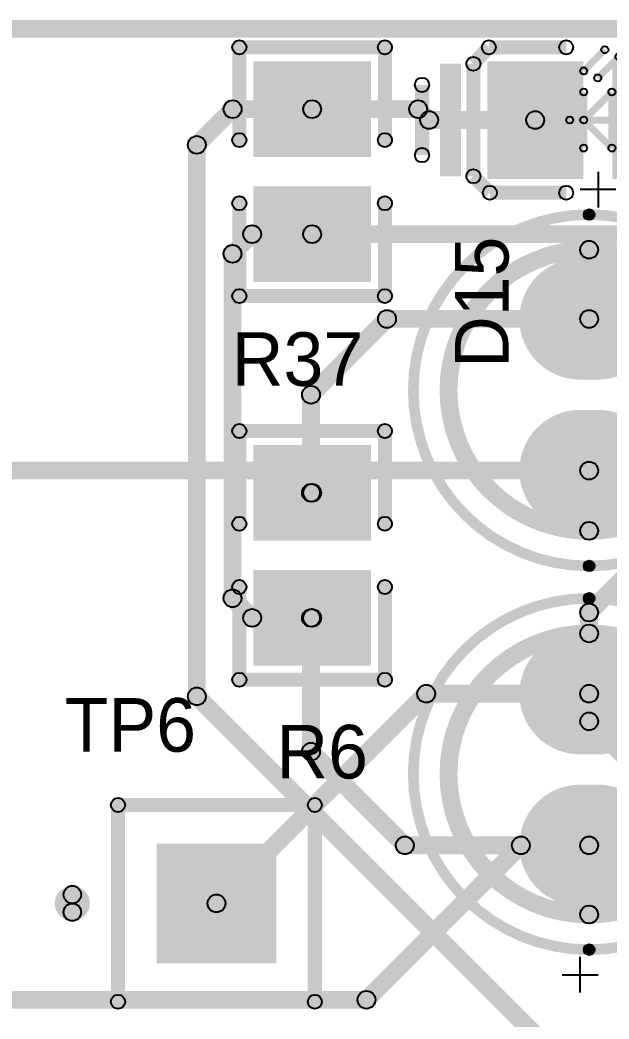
# Model space of a CAD drawing. Header units: millimetres. Extents: x 0 to 137, y 0 to 37.
# Drawn here: x 82.68 to 91.06, y 22.99 to 37.21 of the extents above; entities that cross this region are included whole.
import ezdxf

# ---------------------------------------------------------------- set-up
doc = ezdxf.new("R2010")
doc.units = ezdxf.units.MM
for name, color, linetype in [('BottomLayer', 5, 'Continuous'), ('BottomOverlay', 54, 'Continuous'), ('BottomSolder', 6, 'Continuous'), ('KeepOutLayer', 6, 'Continuous'), ('Mechanical13', 56, 'Continuous'), ('Mechanical15', 56, 'Continuous'), ('MultiLayer', 9, 'Continuous'), ('PadHoleLayer', 156, 'Continuous'), ('TopLayer', 1, 'Continuous'), ('TopOverlay', 2, 'Continuous'), ('TopPaste', 8, 'Continuous'), ('TopSolder', 216, 'Continuous')]:
    doc.layers.add(name, color=color, linetype=linetype)

# ---------------------------------------------------------------- blocks, each defined once
blk = doc.blocks.new('PIN1_5')
at = {"layer": 'BottomLayer'}
blk.add_hatch(color=5, dxfattribs=at).paths.add_polyline_path([(-0.75, 0.75), (0.75, 0.75), (0.75, -0.75), (-0.75, -0.75)])
at = {"layer": 'BottomSolder'}
blk.add_hatch(color=6, dxfattribs=at).paths.add_polyline_path([(-0.852, 0.852), (0.852, 0.852), (0.852, -0.852), (-0.852, -0.852)])
at = {"layer": 'MultiLayer'}
blk.add_hatch(color=9, dxfattribs=at).paths.add_polyline_path([(-0.75, 0.75), (0.75, 0.75), (0.75, -0.75), (-0.75, -0.75)])
at = {"layer": 'PadHoleLayer'}
h = blk.add_hatch(color=156, dxfattribs=at)
edge = h.paths.add_edge_path()
edge.add_arc((0, 0), 0.45, 0, 360)
at = {"layer": 'TopLayer'}
blk.add_hatch(color=1, dxfattribs=at).paths.add_polyline_path([(-0.75, 0.75), (0.75, 0.75), (0.75, -0.75), (-0.75, -0.75)])
at = {"layer": 'TopOverlay'}
h = blk.add_hatch(color=2, dxfattribs=at)
edge = h.paths.add_edge_path()
edge.add_arc((-0.125, 2.05), 0.125, 0, 360)
h = blk.add_hatch(color=2, dxfattribs=at)
edge = h.paths.add_edge_path()
edge.add_arc((0.125, 2.05), 0.125, 0, 360)
h = blk.add_hatch(color=2, dxfattribs=at)
edge = h.paths.add_edge_path()
edge.add_arc((-1.4, 1.4), 0.1, 0, 360)
h = blk.add_hatch(color=2, dxfattribs=at)
edge = h.paths.add_edge_path()
edge.add_arc((-1.4, 1.4), 0.1, 0, 360)
for points in [[(-1.4, 1.3), (-1.4, 1.5), (1.4, 1.5), (1.4, 1.3)], [(-1.5, 1.4), (-1.3, 1.4), (-1.3, -1.4), (-1.5, -1.4)], [(1.3, 1.4), (1.5, 1.4), (1.5, -1.4), (1.3, -1.4)], [(-1.4, -1.5), (-1.4, -1.3), (1.4, -1.3), (1.4, -1.5)]]:
    blk.add_hatch(color=2, dxfattribs=at).paths.add_polyline_path(points)
h = blk.add_hatch(color=2, dxfattribs=at)
edge = h.paths.add_edge_path()
edge.add_arc((1.4, 1.4), 0.1, 0, 360)
h = blk.add_hatch(color=2, dxfattribs=at)
edge = h.paths.add_edge_path()
edge.add_arc((1.4, 1.4), 0.1, 0, 360)
h = blk.add_hatch(color=2, dxfattribs=at)
edge = h.paths.add_edge_path()
edge.add_arc((-1.4, -1.4), 0.1, 0, 360)
h = blk.add_hatch(color=2, dxfattribs=at)
edge = h.paths.add_edge_path()
edge.add_arc((-1.4, -1.4), 0.1, 0, 360)
h = blk.add_hatch(color=2, dxfattribs=at)
edge = h.paths.add_edge_path()
edge.add_arc((1.4, -1.4), 0.1, 0, 360)
h = blk.add_hatch(color=2, dxfattribs=at)
edge = h.paths.add_edge_path()
edge.add_arc((1.4, -1.4), 0.1, 0, 360)
at = {"layer": 'TopSolder'}
blk.add_hatch(color=216, dxfattribs=at).paths.add_polyline_path([(-0.852, 0.852), (0.852, 0.852), (0.852, -0.852), (-0.852, -0.852)])
at = {"layer": 'TopOverlay', "const_width": 0.25}
blk.add_lwpolyline([(0.125, 2.05, 1), (-0.125, 2.05, 1)], format="xyb", close=True, dxfattribs=at)
at = {"layer": 'TopOverlay'}
for centre, radius in [((-0.125, 2.05), 0.125), ((0.125, 2.05), 0.125), ((-1.4, 1.4), 0.1), ((-1.4, 1.4), 0.1), ((1.4, 1.4), 0.1), ((1.4, 1.4), 0.1), ((-1.4, -1.4), 0.1), ((-1.4, -1.4), 0.1), ((1.4, -1.4), 0.1), ((1.4, -1.4), 0.1)]:
    blk.add_circle(centre, radius, dxfattribs=at)
blk = doc.blocks.new('0805_R_16')
at = {"layer": 'TopLayer'}
for points in [[(-1.47, 0.735), (-0.31, 0.735), (-0.31, -0.735), (-1.47, -0.735)], [(0.31, 0.735), (1.47, 0.735), (1.47, -0.735), (0.31, -0.735)]]:
    blk.add_hatch(color=1, dxfattribs=at).paths.add_polyline_path(points)
at = {"layer": 'TopOverlay'}
h = blk.add_hatch(color=2, dxfattribs=at)
edge = h.paths.add_edge_path()
edge.add_arc((-1.77, 1.035), 0.1, 0, 360)
h = blk.add_hatch(color=2, dxfattribs=at)
edge = h.paths.add_edge_path()
edge.add_arc((-1.77, 1.035), 0.1, 0, 360)
for points in [[(-1.67, -1.035), (-1.87, -1.035), (-1.87, 1.035), (-1.67, 1.035)], [(-0.45, 1.135), (-0.45, 0.935), (-1.77, 0.935), (-1.77, 1.135)], [(1.77, 1.135), (1.77, 0.935), (0.45, 0.935), (0.45, 1.135)], [(1.87, -1.035), (1.67, -1.035), (1.67, 1.035), (1.87, 1.035)], [(-0.45, -0.935), (-0.45, -1.135), (-1.77, -1.135), (-1.77, -0.935)], [(1.77, -0.935), (1.77, -1.135), (0.45, -1.135), (0.45, -0.935)]]:
    blk.add_hatch(color=2, dxfattribs=at).paths.add_polyline_path(points)
h = blk.add_hatch(color=2, dxfattribs=at)
edge = h.paths.add_edge_path()
edge.add_arc((-0.45, 1.035), 0.1, 0, 360)
h = blk.add_hatch(color=2, dxfattribs=at)
edge = h.paths.add_edge_path()
edge.add_arc((0.45, 1.035), 0.1, 0, 360)
h = blk.add_hatch(color=2, dxfattribs=at)
edge = h.paths.add_edge_path()
edge.add_arc((1.77, 1.035), 0.1, 0, 360)
h = blk.add_hatch(color=2, dxfattribs=at)
edge = h.paths.add_edge_path()
edge.add_arc((1.77, 1.035), 0.1, 0, 360)
h = blk.add_hatch(color=2, dxfattribs=at)
edge = h.paths.add_edge_path()
edge.add_arc((-1.77, -1.035), 0.1, 0, 360)
h = blk.add_hatch(color=2, dxfattribs=at)
edge = h.paths.add_edge_path()
edge.add_arc((-1.77, -1.035), 0.1, 0, 360)
h = blk.add_hatch(color=2, dxfattribs=at)
edge = h.paths.add_edge_path()
edge.add_arc((-0.45, -1.035), 0.1, 0, 360)
h = blk.add_hatch(color=2, dxfattribs=at)
edge = h.paths.add_edge_path()
edge.add_arc((0.45, -1.035), 0.1, 0, 360)
h = blk.add_hatch(color=2, dxfattribs=at)
edge = h.paths.add_edge_path()
edge.add_arc((1.77, -1.035), 0.1, 0, 360)
h = blk.add_hatch(color=2, dxfattribs=at)
edge = h.paths.add_edge_path()
edge.add_arc((1.77, -1.035), 0.1, 0, 360)
at = {"layer": 'TopPaste'}
for points in [[(-1.47, 0.735), (-0.31, 0.735), (-0.31, -0.735), (-1.47, -0.735)], [(0.31, 0.735), (1.47, 0.735), (1.47, -0.735), (0.31, -0.735)]]:
    blk.add_hatch(color=8, dxfattribs=at).paths.add_polyline_path(points)
at = {"layer": 'TopSolder'}
for points in [[(-1.572, 0.837), (-0.208, 0.837), (-0.208, -0.837), (-1.572, -0.837)], [(0.208, 0.837), (1.572, 0.837), (1.572, -0.837), (0.208, -0.837)]]:
    blk.add_hatch(color=216, dxfattribs=at).paths.add_polyline_path(points)
at = {"layer": 'TopOverlay'}
for centre in [(-1.77, 1.035), (-1.77, 1.035), (-0.45, 1.035), (0.45, 1.035), (1.77, 1.035), (1.77, 1.035), (-1.77, -1.035), (-1.77, -1.035), (-0.45, -1.035), (0.45, -1.035), (1.77, -1.035), (1.77, -1.035)]:
    blk.add_circle(centre, 0.1, dxfattribs=at)
blk = doc.blocks.new('0805_R_47')
at = {"layer": 'TopLayer'}
for points in [[(-1.47, 0.735), (-0.31, 0.735), (-0.31, -0.735), (-1.47, -0.735)], [(0.31, 0.735), (1.47, 0.735), (1.47, -0.735), (0.31, -0.735)]]:
    blk.add_hatch(color=1, dxfattribs=at).paths.add_polyline_path(points)
at = {"layer": 'TopOverlay'}
h = blk.add_hatch(color=2, dxfattribs=at)
edge = h.paths.add_edge_path()
edge.add_arc((-1.77, 1.035), 0.1, 0, 360)
h = blk.add_hatch(color=2, dxfattribs=at)
edge = h.paths.add_edge_path()
edge.add_arc((-1.77, 1.035), 0.1, 0, 360)
for points in [[(-1.67, -1.035), (-1.87, -1.035), (-1.87, 1.035), (-1.67, 1.035)], [(-0.45, 1.135), (-0.45, 0.935), (-1.77, 0.935), (-1.77, 1.135)], [(1.77, 1.135), (1.77, 0.935), (0.45, 0.935), (0.45, 1.135)], [(1.87, -1.035), (1.67, -1.035), (1.67, 1.035), (1.87, 1.035)], [(-0.45, -0.935), (-0.45, -1.135), (-1.77, -1.135), (-1.77, -0.935)], [(1.77, -0.935), (1.77, -1.135), (0.45, -1.135), (0.45, -0.935)]]:
    blk.add_hatch(color=2, dxfattribs=at).paths.add_polyline_path(points)
h = blk.add_hatch(color=2, dxfattribs=at)
edge = h.paths.add_edge_path()
edge.add_arc((-0.45, 1.035), 0.1, 0, 360)
h = blk.add_hatch(color=2, dxfattribs=at)
edge = h.paths.add_edge_path()
edge.add_arc((0.45, 1.035), 0.1, 0, 360)
h = blk.add_hatch(color=2, dxfattribs=at)
edge = h.paths.add_edge_path()
edge.add_arc((1.77, 1.035), 0.1, 0, 360)
h = blk.add_hatch(color=2, dxfattribs=at)
edge = h.paths.add_edge_path()
edge.add_arc((1.77, 1.035), 0.1, 0, 360)
h = blk.add_hatch(color=2, dxfattribs=at)
edge = h.paths.add_edge_path()
edge.add_arc((-1.77, -1.035), 0.1, 0, 360)
h = blk.add_hatch(color=2, dxfattribs=at)
edge = h.paths.add_edge_path()
edge.add_arc((-1.77, -1.035), 0.1, 0, 360)
h = blk.add_hatch(color=2, dxfattribs=at)
edge = h.paths.add_edge_path()
edge.add_arc((-0.45, -1.035), 0.1, 0, 360)
h = blk.add_hatch(color=2, dxfattribs=at)
edge = h.paths.add_edge_path()
edge.add_arc((0.45, -1.035), 0.1, 0, 360)
h = blk.add_hatch(color=2, dxfattribs=at)
edge = h.paths.add_edge_path()
edge.add_arc((1.77, -1.035), 0.1, 0, 360)
h = blk.add_hatch(color=2, dxfattribs=at)
edge = h.paths.add_edge_path()
edge.add_arc((1.77, -1.035), 0.1, 0, 360)
at = {"layer": 'TopPaste'}
for points in [[(-1.47, 0.735), (-0.31, 0.735), (-0.31, -0.735), (-1.47, -0.735)], [(0.31, 0.735), (1.47, 0.735), (1.47, -0.735), (0.31, -0.735)]]:
    blk.add_hatch(color=8, dxfattribs=at).paths.add_polyline_path(points)
at = {"layer": 'TopSolder'}
for points in [[(-1.572, 0.837), (-0.208, 0.837), (-0.208, -0.837), (-1.572, -0.837)], [(0.208, 0.837), (1.572, 0.837), (1.572, -0.837), (0.208, -0.837)]]:
    blk.add_hatch(color=216, dxfattribs=at).paths.add_polyline_path(points)
at = {"layer": 'TopOverlay'}
for centre in [(-1.77, 1.035), (-1.77, 1.035), (-0.45, 1.035), (0.45, 1.035), (1.77, 1.035), (1.77, 1.035), (-1.77, -1.035), (-1.77, -1.035), (-0.45, -1.035), (0.45, -1.035), (1.77, -1.035), (1.77, -1.035)]:
    blk.add_circle(centre, 0.1, dxfattribs=at)
blk = doc.blocks.new('3___LED___B_57')
at = {"layer": 'BottomLayer'}
h = blk.add_hatch(color=5, dxfattribs=at)
edge = h.paths.add_edge_path()
edge.add_arc((-1.079, -0.127), 0.762, 180, 360)
edge.add_line((-0.318, -0.127), (-0.318, 0.127))
edge.add_arc((-1.079, 0.127), 0.762, 0, 180)
edge.add_line((-1.841, 0.127), (-1.841, -0.127))
h = blk.add_hatch(color=5, dxfattribs=at)
edge = h.paths.add_edge_path()
edge.add_arc((1.079, -0.127), 0.762, 180, 360)
edge.add_line((1.841, -0.127), (1.841, 0.127))
edge.add_arc((1.079, 0.127), 0.762, 0, 180)
edge.add_line((0.318, 0.127), (0.318, -0.127))
at = {"layer": 'BottomOverlay'}
h = blk.add_hatch(color=54, dxfattribs=at)
edge = h.paths.add_edge_path()
edge.add_arc((-2.564, 0), 0.0762, 0, 360)
h = blk.add_hatch(color=54, dxfattribs=at)
edge = h.paths.add_edge_path()
edge.add_arc((-2.064, 0), 0.127, 0, 360)
h = blk.add_hatch(color=54, dxfattribs=at)
edge = h.paths.add_edge_path()
edge.add_arc((1.937, 0), 0.127, 0, 360)
h = blk.add_hatch(color=54, dxfattribs=at)
edge = h.paths.add_edge_path()
edge.add_arc((2.437, 0), 0.0762, 0, 360)
at = {"layer": 'BottomSolder'}
h = blk.add_hatch(color=6, dxfattribs=at)
edge = h.paths.add_edge_path()
edge.add_arc((-1.079, -0.127), 0.864, 180, 360)
edge.add_line((-0.216, -0.127), (-0.216, 0.127))
edge.add_arc((-1.079, 0.127), 0.864, 0, 180)
edge.add_line((-1.943, 0.127), (-1.943, -0.127))
h = blk.add_hatch(color=6, dxfattribs=at)
edge = h.paths.add_edge_path()
edge.add_arc((1.079, -0.127), 0.864, 180, 360)
edge.add_line((1.943, -0.127), (1.943, 0.127))
edge.add_arc((1.079, 0.127), 0.864, 0, 180)
edge.add_line((0.216, 0.127), (0.216, -0.127))
at = {"layer": 'MultiLayer'}
h = blk.add_hatch(color=9, dxfattribs=at)
edge = h.paths.add_edge_path()
edge.add_arc((-1.079, -0.127), 0.762, 180, 360)
edge.add_line((-0.318, -0.127), (-0.318, 0.127))
edge.add_arc((-1.079, 0.127), 0.762, 0, 180)
edge.add_line((-1.841, 0.127), (-1.841, -0.127))
h = blk.add_hatch(color=9, dxfattribs=at)
edge = h.paths.add_edge_path()
edge.add_arc((1.079, -0.127), 0.762, 180, 360)
edge.add_line((1.841, -0.127), (1.841, 0.127))
edge.add_arc((1.079, 0.127), 0.762, 0, 180)
edge.add_line((0.318, 0.127), (0.318, -0.127))
at = {"layer": 'PadHoleLayer'}
h = blk.add_hatch(color=156, dxfattribs=at)
edge = h.paths.add_edge_path()
edge.add_arc((-1.079, 0), 0.35, 0, 360)
h = blk.add_hatch(color=156, dxfattribs=at)
edge = h.paths.add_edge_path()
edge.add_arc((1.079, 0), 0.35, 0, 360)
at = {"layer": 'TopLayer'}
h = blk.add_hatch(color=1, dxfattribs=at)
edge = h.paths.add_edge_path()
edge.add_arc((-1.079, -0.127), 0.762, 180, 360)
edge.add_line((-0.318, -0.127), (-0.318, 0.127))
edge.add_arc((-1.079, 0.127), 0.762, 0, 180)
edge.add_line((-1.841, 0.127), (-1.841, -0.127))
h = blk.add_hatch(color=1, dxfattribs=at)
edge = h.paths.add_edge_path()
edge.add_arc((1.079, -0.127), 0.762, 180, 360)
edge.add_line((1.841, -0.127), (1.841, 0.127))
edge.add_arc((1.079, 0.127), 0.762, 0, 180)
edge.add_line((0.318, 0.127), (0.318, -0.127))
at = {"layer": 'TopSolder'}
h = blk.add_hatch(color=216, dxfattribs=at)
edge = h.paths.add_edge_path()
edge.add_arc((-1.079, -0.127), 0.864, 180, 360)
edge.add_line((-0.216, -0.127), (-0.216, 0.127))
edge.add_arc((-1.079, 0.127), 0.864, 0, 180)
edge.add_line((-1.943, 0.127), (-1.943, -0.127))
h = blk.add_hatch(color=216, dxfattribs=at)
edge = h.paths.add_edge_path()
edge.add_arc((1.079, -0.127), 0.864, 180, 360)
edge.add_line((1.943, -0.127), (1.943, 0.127))
edge.add_arc((1.079, 0.127), 0.864, 0, 180)
edge.add_line((0.216, 0.127), (0.216, -0.127))
at = {"layer": 'BottomOverlay'}
for p, q in [((-2.921, 0.381), (-2.921, -0.127)), ((-3.175, 0.127), (-2.667, 0.127))]:
    blk.add_line(p, q, dxfattribs=at)
for points, const_width in [([(2.437, 0, 1), (-2.564, 0, 1)], 0.152), ([(1.937, 0, 1), (-2.064, 0, 1)], 0.254)]:
    blk.add_lwpolyline(points, format="xyb", close=True, dxfattribs=dict(at, const_width=const_width))
for centre, radius in [((-2.564, 0), 0.0762), ((-2.064, 0), 0.127), ((1.937, 0), 0.127), ((2.437, 0), 0.0762)]:
    blk.add_circle(centre, radius, dxfattribs=at)
blk = doc.blocks.new('0805_LED_S1_63')
at = {"layer": 'Mechanical13'}
for points in [[(-0.165, 0.665), (-0.235, 0.735), (0.065, 1.035), (0.135, 0.965)], [(0.035, 0.565), (-0.035, 0.635), (0.265, 0.935), (0.335, 0.865)], [(-0.165, -0.035), (-0.235, 0.035), (0.165, 0.435), (0.235, 0.365)], [(-0.15, -0.4), (-0.25, -0.4), (-0.25, 0.4), (-0.15, 0.4)], [(0.25, -0.4), (0.15, -0.4), (0.15, 0.4), (0.25, 0.4)], [(-0.4, -0.05), (-0.4, 0.05), (0.4, 0.05), (0.4, -0.05)], [(-0.235, -0.035), (-0.165, 0.035), (0.235, -0.365), (0.165, -0.435)]]:
    blk.add_hatch(color=56, dxfattribs=at).paths.add_polyline_path(points)
h = blk.add_hatch(color=56, dxfattribs=at)
edge = h.paths.add_edge_path()
edge.add_arc((0.1, 1), 0.05, 0, 360)
h = blk.add_hatch(color=56, dxfattribs=at)
edge = h.paths.add_edge_path()
edge.add_arc((0.3, 0.9), 0.05, 0, 360)
h = blk.add_hatch(color=56, dxfattribs=at)
edge = h.paths.add_edge_path()
edge.add_arc((-0.2, 0.7), 0.05, 0, 360)
h = blk.add_hatch(color=56, dxfattribs=at)
edge = h.paths.add_edge_path()
edge.add_arc((0, 0.6), 0.05, 0, 360)
h = blk.add_hatch(color=56, dxfattribs=at)
edge = h.paths.add_edge_path()
edge.add_arc((-0.2, 0.4), 0.05, 0, 360)
h = blk.add_hatch(color=56, dxfattribs=at)
edge = h.paths.add_edge_path()
edge.add_arc((0.2, 0.4), 0.05, 0, 360)
h = blk.add_hatch(color=56, dxfattribs=at)
edge = h.paths.add_edge_path()
edge.add_arc((0.2, 0.4), 0.05, 0, 360)
h = blk.add_hatch(color=56, dxfattribs=at)
edge = h.paths.add_edge_path()
edge.add_arc((-0.4, 0), 0.05, 0, 360)
h = blk.add_hatch(color=56, dxfattribs=at)
edge = h.paths.add_edge_path()
edge.add_arc((-0.2, 0), 0.05, 0, 360)
h = blk.add_hatch(color=56, dxfattribs=at)
edge = h.paths.add_edge_path()
edge.add_arc((-0.2, 0), 0.05, 0, 360)
h = blk.add_hatch(color=56, dxfattribs=at)
edge = h.paths.add_edge_path()
edge.add_arc((0.4, 0), 0.05, 0, 360)
h = blk.add_hatch(color=56, dxfattribs=at)
edge = h.paths.add_edge_path()
edge.add_arc((-0.2, -0.4), 0.05, 0, 360)
h = blk.add_hatch(color=56, dxfattribs=at)
edge = h.paths.add_edge_path()
edge.add_arc((0.2, -0.4), 0.05, 0, 360)
h = blk.add_hatch(color=56, dxfattribs=at)
edge = h.paths.add_edge_path()
edge.add_arc((0.2, -0.4), 0.05, 0, 360)
at = {"layer": 'Mechanical15'}
h = blk.add_hatch(color=56, dxfattribs=at)
edge = h.paths.add_edge_path()
edge.add_arc((-2.5, 0.5), 0.102, 0, 360)
h = blk.add_hatch(color=56, dxfattribs=at)
edge = h.paths.add_edge_path()
edge.add_arc((2.5, 0.5), 0.102, 0, 360)
for points in [[(-2.398, -0.5), (-2.602, -0.5), (-2.602, 0.5), (-2.398, 0.5)], [(2.602, -0.5), (2.398, -0.5), (2.398, 0.5), (2.602, 0.5)], [(2, -0.102), (2, 0.102), (3, 0.102), (3, -0.102)]]:
    blk.add_hatch(color=56, dxfattribs=at).paths.add_polyline_path(points)
h = blk.add_hatch(color=56, dxfattribs=at)
edge = h.paths.add_edge_path()
edge.add_arc((2, 0), 0.102, 0, 360)
h = blk.add_hatch(color=56, dxfattribs=at)
edge = h.paths.add_edge_path()
edge.add_arc((3, 0), 0.102, 0, 360)
h = blk.add_hatch(color=56, dxfattribs=at)
edge = h.paths.add_edge_path()
edge.add_arc((-2.5, -0.5), 0.102, 0, 360)
h = blk.add_hatch(color=56, dxfattribs=at)
edge = h.paths.add_edge_path()
edge.add_arc((2.5, -0.5), 0.102, 0, 360)
at = {"layer": 'TopLayer'}
for points in [[(-0.31, -0.735), (-1.47, -0.735), (-1.47, 0.735), (-0.31, 0.735)], [(1.47, -0.735), (0.31, -0.735), (0.31, 0.735), (1.47, 0.735)]]:
    blk.add_hatch(color=1, dxfattribs=at).paths.add_polyline_path(points)
at = {"layer": 'TopOverlay'}
for points in [[(-1.697, 0.732), (-1.843, 0.868), (-1.623, 1.103), (-1.477, 0.967)], [(-1.55, 0.935), (-1.55, 1.135), (-0.45, 1.135), (-0.45, 0.935)], [(0.45, 0.935), (0.45, 1.135), (1.77, 1.135), (1.77, 0.935)], [(1.87, -1.035), (1.67, -1.035), (1.67, 1.035), (1.87, 1.035)], [(-2.245, -0.8), (-1.945, -0.8), (-1.945, 0.8), (-2.245, 0.8)], [(-1.67, -0.8), (-1.87, -0.8), (-1.87, 0.8), (-1.67, 0.8)], [(-1.841, -0.871), (-1.699, -0.729), (-1.464, -0.964), (-1.606, -1.106)], [(-1.535, -1.135), (-1.535, -0.935), (-0.45, -0.935), (-0.45, -1.135)], [(0.45, -1.135), (0.45, -0.935), (1.77, -0.935), (1.77, -1.135)]]:
    blk.add_hatch(color=2, dxfattribs=at).paths.add_polyline_path(points)
h = blk.add_hatch(color=2, dxfattribs=at)
edge = h.paths.add_edge_path()
edge.add_arc((-1.55, 1.035), 0.1, 0, 360)
h = blk.add_hatch(color=2, dxfattribs=at)
edge = h.paths.add_edge_path()
edge.add_arc((-1.55, 1.035), 0.1, 0, 360)
h = blk.add_hatch(color=2, dxfattribs=at)
edge = h.paths.add_edge_path()
edge.add_arc((-0.45, 1.035), 0.1, 0, 360)
h = blk.add_hatch(color=2, dxfattribs=at)
edge = h.paths.add_edge_path()
edge.add_arc((0.45, 1.035), 0.1, 0, 360)
h = blk.add_hatch(color=2, dxfattribs=at)
edge = h.paths.add_edge_path()
edge.add_arc((1.77, 1.035), 0.1, 0, 360)
h = blk.add_hatch(color=2, dxfattribs=at)
edge = h.paths.add_edge_path()
edge.add_arc((1.77, 1.035), 0.1, 0, 360)
h = blk.add_hatch(color=2, dxfattribs=at)
edge = h.paths.add_edge_path()
edge.add_arc((-1.77, 0.8), 0.1, 0, 360)
h = blk.add_hatch(color=2, dxfattribs=at)
edge = h.paths.add_edge_path()
edge.add_arc((-1.77, 0.8), 0.1, 0, 360)
h = blk.add_hatch(color=2, dxfattribs=at)
edge = h.paths.add_edge_path()
edge.add_arc((-1.77, -0.8), 0.1, 0, 360)
h = blk.add_hatch(color=2, dxfattribs=at)
edge = h.paths.add_edge_path()
edge.add_arc((-1.77, -0.8), 0.1, 0, 360)
h = blk.add_hatch(color=2, dxfattribs=at)
edge = h.paths.add_edge_path()
edge.add_arc((-1.535, -1.035), 0.1, 0, 360)
h = blk.add_hatch(color=2, dxfattribs=at)
edge = h.paths.add_edge_path()
edge.add_arc((-1.535, -1.035), 0.1, 0, 360)
h = blk.add_hatch(color=2, dxfattribs=at)
edge = h.paths.add_edge_path()
edge.add_arc((-0.45, -1.035), 0.1, 0, 360)
h = blk.add_hatch(color=2, dxfattribs=at)
edge = h.paths.add_edge_path()
edge.add_arc((0.45, -1.035), 0.1, 0, 360)
h = blk.add_hatch(color=2, dxfattribs=at)
edge = h.paths.add_edge_path()
edge.add_arc((1.77, -1.035), 0.1, 0, 360)
h = blk.add_hatch(color=2, dxfattribs=at)
edge = h.paths.add_edge_path()
edge.add_arc((1.77, -1.035), 0.1, 0, 360)
at = {"layer": 'TopPaste'}
for points in [[(-0.31, -0.735), (-1.47, -0.735), (-1.47, 0.735), (-0.31, 0.735)], [(1.47, -0.735), (0.31, -0.735), (0.31, 0.735), (1.47, 0.735)]]:
    blk.add_hatch(color=8, dxfattribs=at).paths.add_polyline_path(points)
at = {"layer": 'TopSolder'}
for points in [[(-0.208, -0.837), (-1.572, -0.837), (-1.572, 0.837), (-0.208, 0.837)], [(1.572, -0.837), (0.208, -0.837), (0.208, 0.837), (1.572, 0.837)]]:
    blk.add_hatch(color=216, dxfattribs=at).paths.add_polyline_path(points)
at = {"layer": 'Mechanical13'}
for centre in [(0.1, 1), (0.3, 0.9), (-0.2, 0.7), (0, 0.6), (-0.2, 0.4), (0.2, 0.4), (0.2, 0.4), (-0.4, 0), (-0.2, 0), (-0.2, 0), (0.4, 0), (-0.2, -0.4), (0.2, -0.4), (0.2, -0.4)]:
    blk.add_circle(centre, 0.05, dxfattribs=at)
at = {"layer": 'Mechanical15'}
for centre in [(-2.5, 0.5), (2.5, 0.5), (2, 0), (3, 0), (-2.5, -0.5), (2.5, -0.5)]:
    blk.add_circle(centre, 0.102, dxfattribs=at)
at = {"layer": 'TopOverlay'}
for centre in [(-1.55, 1.035), (-1.55, 1.035), (-0.45, 1.035), (0.45, 1.035), (1.77, 1.035), (1.77, 1.035), (-1.77, 0.8), (-1.77, 0.8), (-1.77, -0.8), (-1.77, -0.8), (-1.535, -1.035), (-1.535, -1.035), (-0.45, -1.035), (0.45, -1.035), (1.77, -1.035), (1.77, -1.035)]:
    blk.add_circle(centre, 0.1, dxfattribs=at)
blk = doc.blocks.new('3___LED___B_72')
at = {"layer": 'BottomLayer'}
h = blk.add_hatch(color=5, dxfattribs=at)
edge = h.paths.add_edge_path()
edge.add_arc((-1.079, -0.127), 0.762, 180, 360)
edge.add_line((-0.318, -0.127), (-0.318, 0.127))
edge.add_arc((-1.079, 0.127), 0.762, 0, 180)
edge.add_line((-1.841, 0.127), (-1.841, -0.127))
h = blk.add_hatch(color=5, dxfattribs=at)
edge = h.paths.add_edge_path()
edge.add_arc((1.079, -0.127), 0.762, 180, 360)
edge.add_line((1.841, -0.127), (1.841, 0.127))
edge.add_arc((1.079, 0.127), 0.762, 0, 180)
edge.add_line((0.318, 0.127), (0.318, -0.127))
at = {"layer": 'BottomOverlay'}
h = blk.add_hatch(color=54, dxfattribs=at)
edge = h.paths.add_edge_path()
edge.add_arc((-2.564, 0), 0.0762, 0, 360)
h = blk.add_hatch(color=54, dxfattribs=at)
edge = h.paths.add_edge_path()
edge.add_arc((-2.064, 0), 0.127, 0, 360)
h = blk.add_hatch(color=54, dxfattribs=at)
edge = h.paths.add_edge_path()
edge.add_arc((1.937, 0), 0.127, 0, 360)
h = blk.add_hatch(color=54, dxfattribs=at)
edge = h.paths.add_edge_path()
edge.add_arc((2.437, 0), 0.0762, 0, 360)
at = {"layer": 'BottomSolder'}
h = blk.add_hatch(color=6, dxfattribs=at)
edge = h.paths.add_edge_path()
edge.add_arc((-1.079, -0.127), 0.864, 180, 360)
edge.add_line((-0.216, -0.127), (-0.216, 0.127))
edge.add_arc((-1.079, 0.127), 0.864, 0, 180)
edge.add_line((-1.943, 0.127), (-1.943, -0.127))
h = blk.add_hatch(color=6, dxfattribs=at)
edge = h.paths.add_edge_path()
edge.add_arc((1.079, -0.127), 0.864, 180, 360)
edge.add_line((1.943, -0.127), (1.943, 0.127))
edge.add_arc((1.079, 0.127), 0.864, 0, 180)
edge.add_line((0.216, 0.127), (0.216, -0.127))
at = {"layer": 'MultiLayer'}
h = blk.add_hatch(color=9, dxfattribs=at)
edge = h.paths.add_edge_path()
edge.add_arc((-1.079, -0.127), 0.762, 180, 360)
edge.add_line((-0.318, -0.127), (-0.318, 0.127))
edge.add_arc((-1.079, 0.127), 0.762, 0, 180)
edge.add_line((-1.841, 0.127), (-1.841, -0.127))
h = blk.add_hatch(color=9, dxfattribs=at)
edge = h.paths.add_edge_path()
edge.add_arc((1.079, -0.127), 0.762, 180, 360)
edge.add_line((1.841, -0.127), (1.841, 0.127))
edge.add_arc((1.079, 0.127), 0.762, 0, 180)
edge.add_line((0.318, 0.127), (0.318, -0.127))
at = {"layer": 'PadHoleLayer'}
h = blk.add_hatch(color=156, dxfattribs=at)
edge = h.paths.add_edge_path()
edge.add_arc((-1.079, 0), 0.35, 0, 360)
h = blk.add_hatch(color=156, dxfattribs=at)
edge = h.paths.add_edge_path()
edge.add_arc((1.079, 0), 0.35, 0, 360)
at = {"layer": 'TopLayer'}
h = blk.add_hatch(color=1, dxfattribs=at)
edge = h.paths.add_edge_path()
edge.add_arc((-1.079, -0.127), 0.762, 180, 360)
edge.add_line((-0.318, -0.127), (-0.318, 0.127))
edge.add_arc((-1.079, 0.127), 0.762, 0, 180)
edge.add_line((-1.841, 0.127), (-1.841, -0.127))
h = blk.add_hatch(color=1, dxfattribs=at)
edge = h.paths.add_edge_path()
edge.add_arc((1.079, -0.127), 0.762, 180, 360)
edge.add_line((1.841, -0.127), (1.841, 0.127))
edge.add_arc((1.079, 0.127), 0.762, 0, 180)
edge.add_line((0.318, 0.127), (0.318, -0.127))
at = {"layer": 'TopSolder'}
h = blk.add_hatch(color=216, dxfattribs=at)
edge = h.paths.add_edge_path()
edge.add_arc((-1.079, -0.127), 0.864, 180, 360)
edge.add_line((-0.216, -0.127), (-0.216, 0.127))
edge.add_arc((-1.079, 0.127), 0.864, 0, 180)
edge.add_line((-1.943, 0.127), (-1.943, -0.127))
h = blk.add_hatch(color=216, dxfattribs=at)
edge = h.paths.add_edge_path()
edge.add_arc((1.079, -0.127), 0.864, 180, 360)
edge.add_line((1.943, -0.127), (1.943, 0.127))
edge.add_arc((1.079, 0.127), 0.864, 0, 180)
edge.add_line((0.216, 0.127), (0.216, -0.127))
at = {"layer": 'BottomOverlay'}
for p, q in [((-2.921, 0.381), (-2.921, -0.127)), ((-3.175, 0.127), (-2.667, 0.127))]:
    blk.add_line(p, q, dxfattribs=at)
for points, const_width in [([(2.437, 0, 1), (-2.564, 0, 1)], 0.152), ([(1.937, 0, 1), (-2.064, 0, 1)], 0.254)]:
    blk.add_lwpolyline(points, format="xyb", close=True, dxfattribs=dict(at, const_width=const_width))
for centre, radius in [((-2.564, 0), 0.0762), ((-2.064, 0), 0.127), ((1.937, 0), 0.127), ((2.437, 0), 0.0762)]:
    blk.add_circle(centre, radius, dxfattribs=at)

msp = doc.modelspace()

# ---------------------------------------------------------------- hatches: boundary and pattern name
at = {"layer": 'BottomLayer'}
for points in [[(75.772, 30.671), (75.772, 30.924), (90.772, 30.924), (90.772, 30.671)], [(90.772, 30.671), (90.772, 30.924), (105.773, 30.924), (105.773, 30.671)], [(88.455, 27.495), (88.455, 27.75), (90.772, 27.75), (90.772, 27.495)], [(85.561, 24.548), (85.381, 24.728), (88.366, 27.712), (88.545, 27.533)], [(87.694, 23.177), (87.515, 23.356), (89.712, 25.553), (89.892, 25.374)], [(89.802, 25.337), (89.802, 25.59), (90.772, 25.59), (90.772, 25.337)], [(90.772, 25.337), (90.772, 25.59), (93.599, 25.59), (93.599, 25.337)], [(76.327, 23.139), (76.327, 23.393), (87.605, 23.393), (87.605, 23.139)]]:
    msp.add_hatch(color=5, dxfattribs=at).paths.add_polyline_path(points)
h = msp.add_hatch(color=5, dxfattribs=at)
edge = h.paths.add_edge_path()
edge.add_arc((90.772, 30.797), 0.127, 0, 360)
h = msp.add_hatch(color=5, dxfattribs=at)
edge = h.paths.add_edge_path()
edge.add_arc((90.772, 30.797), 0.127, 0, 360)
h = msp.add_hatch(color=5, dxfattribs=at)
edge = h.paths.add_edge_path()
edge.add_arc((88.455, 27.622), 0.127, 0, 360)
h = msp.add_hatch(color=5, dxfattribs=at)
edge = h.paths.add_edge_path()
edge.add_arc((88.455, 27.622), 0.127, 0, 360)
h = msp.add_hatch(color=5, dxfattribs=at)
edge = h.paths.add_edge_path()
edge.add_arc((90.772, 27.622), 0.127, 0, 360)
h = msp.add_hatch(color=5, dxfattribs=at)
edge = h.paths.add_edge_path()
edge.add_arc((89.802, 25.463), 0.127, 0, 360)
h = msp.add_hatch(color=5, dxfattribs=at)
edge = h.paths.add_edge_path()
edge.add_arc((89.802, 25.463), 0.127, 0, 360)
h = msp.add_hatch(color=5, dxfattribs=at)
edge = h.paths.add_edge_path()
edge.add_arc((90.772, 25.463), 0.127, 0, 360)
h = msp.add_hatch(color=5, dxfattribs=at)
edge = h.paths.add_edge_path()
edge.add_arc((90.772, 25.463), 0.127, 0, 360)
h = msp.add_hatch(color=5, dxfattribs=at)
edge = h.paths.add_edge_path()
edge.add_arc((85.471, 24.638), 0.127, 0, 360)
h = msp.add_hatch(color=5, dxfattribs=at)
edge = h.paths.add_edge_path()
edge.add_arc((87.605, 23.266), 0.127, 0, 360)
h = msp.add_hatch(color=5, dxfattribs=at)
edge = h.paths.add_edge_path()
edge.add_arc((87.605, 23.266), 0.127, 0, 360)
at = {"layer": 'KeepOutLayer'}
msp.add_hatch(color=6, dxfattribs=at).paths.add_polyline_path([(3.683, 36.957), (3.683, 37.211), (132.969, 37.211), (132.969, 36.957)])
at = {"layer": 'TopLayer'}
for points in [[(85.281, 35.343), (85.102, 35.523), (85.611, 36.032), (85.79, 35.852)], [(85.701, 35.815), (85.701, 36.069), (86.832, 36.069), (86.832, 35.815)], [(86.832, 35.815), (86.832, 36.069), (88.341, 36.069), (88.341, 35.815)], [(88.251, 35.852), (88.431, 36.032), (88.586, 35.877), (88.406, 35.697)], [(88.496, 35.66), (88.496, 35.914), (90.006, 35.914), (90.006, 35.66)], [(85.319, 27.584), (85.065, 27.584), (85.065, 35.433), (85.319, 35.433)], [(85.979, 34.035), (85.979, 34.289), (86.832, 34.289), (86.832, 34.035)], [(86.832, 34.035), (86.832, 34.289), (94.996, 34.289), (94.996, 34.035)], [(85.789, 33.793), (85.61, 33.972), (85.889, 34.252), (86.069, 34.072)], [(85.827, 28.98), (85.573, 28.98), (85.573, 33.883), (85.827, 33.883)], [(86.907, 31.787), (86.727, 31.967), (87.807, 33.046), (87.987, 32.867)], [(87.897, 32.83), (87.897, 33.084), (90.772, 33.084), (90.772, 32.83)], [(86.944, 30.481), (86.69, 30.481), (86.69, 31.877), (86.944, 31.877)], [(90.772, 30.671), (90.772, 30.924), (91.859, 30.924), (91.859, 30.671)], [(86.817, 30.354), (86.817, 30.608), (86.832, 30.608), (86.832, 30.354)], [(90.862, 28.688), (90.682, 28.868), (92.385, 30.571), (92.565, 30.391)], [(85.61, 28.891), (85.789, 29.07), (86.069, 28.791), (85.889, 28.611)], [(85.979, 28.574), (85.979, 28.828), (86.817, 28.828), (86.817, 28.574)], [(86.817, 28.574), (86.817, 28.828), (86.832, 28.828), (86.832, 28.574)], [(90.899, 27.622), (90.645, 27.622), (90.645, 28.778), (90.899, 28.778)], [(86.944, 26.797), (86.69, 26.797), (86.69, 28.701), (86.944, 28.701)], [(85.102, 27.495), (85.281, 27.674), (90.692, 22.264), (90.512, 22.084)], [(90.899, 27.229), (90.645, 27.229), (90.645, 27.622), (90.899, 27.622)], [(90.682, 27.139), (90.862, 27.319), (92.724, 25.457), (92.544, 25.277)], [(86.727, 26.707), (86.907, 26.887), (88.241, 25.553), (88.061, 25.374)], [(88.151, 25.337), (88.151, 25.59), (90.772, 25.59), (90.772, 25.337)]]:
    msp.add_hatch(color=1, dxfattribs=at).paths.add_polyline_path(points)
h = msp.add_hatch(color=1, dxfattribs=at)
edge = h.paths.add_edge_path()
edge.add_arc((85.701, 35.942), 0.127, 0, 360)
h = msp.add_hatch(color=1, dxfattribs=at)
edge = h.paths.add_edge_path()
edge.add_arc((85.701, 35.942), 0.127, 0, 360)
h = msp.add_hatch(color=1, dxfattribs=at)
edge = h.paths.add_edge_path()
edge.add_arc((86.832, 35.942), 0.127, 0, 360)
h = msp.add_hatch(color=1, dxfattribs=at)
edge = h.paths.add_edge_path()
edge.add_arc((86.832, 35.942), 0.127, 0, 360)
h = msp.add_hatch(color=1, dxfattribs=at)
edge = h.paths.add_edge_path()
edge.add_arc((88.341, 35.942), 0.127, 0, 360)
h = msp.add_hatch(color=1, dxfattribs=at)
edge = h.paths.add_edge_path()
edge.add_arc((88.341, 35.942), 0.127, 0, 360)
h = msp.add_hatch(color=1, dxfattribs=at)
edge = h.paths.add_edge_path()
edge.add_arc((88.496, 35.787), 0.127, 0, 360)
h = msp.add_hatch(color=1, dxfattribs=at)
edge = h.paths.add_edge_path()
edge.add_arc((88.496, 35.787), 0.127, 0, 360)
h = msp.add_hatch(color=1, dxfattribs=at)
edge = h.paths.add_edge_path()
edge.add_arc((90.006, 35.787), 0.127, 0, 360)
h = msp.add_hatch(color=1, dxfattribs=at)
edge = h.paths.add_edge_path()
edge.add_arc((85.192, 35.433), 0.127, 0, 360)
h = msp.add_hatch(color=1, dxfattribs=at)
edge = h.paths.add_edge_path()
edge.add_arc((85.192, 35.433), 0.127, 0, 360)
h = msp.add_hatch(color=1, dxfattribs=at)
edge = h.paths.add_edge_path()
edge.add_arc((85.979, 34.162), 0.127, 0, 360)
h = msp.add_hatch(color=1, dxfattribs=at)
edge = h.paths.add_edge_path()
edge.add_arc((85.979, 34.162), 0.127, 0, 360)
h = msp.add_hatch(color=1, dxfattribs=at)
edge = h.paths.add_edge_path()
edge.add_arc((86.832, 34.162), 0.127, 0, 360)
h = msp.add_hatch(color=1, dxfattribs=at)
edge = h.paths.add_edge_path()
edge.add_arc((86.832, 34.162), 0.127, 0, 360)
h = msp.add_hatch(color=1, dxfattribs=at)
edge = h.paths.add_edge_path()
edge.add_arc((85.7, 33.883), 0.127, 0, 360)
h = msp.add_hatch(color=1, dxfattribs=at)
edge = h.paths.add_edge_path()
edge.add_arc((85.7, 33.883), 0.127, 0, 360)
h = msp.add_hatch(color=1, dxfattribs=at)
edge = h.paths.add_edge_path()
edge.add_arc((87.897, 32.956), 0.127, 0, 360)
h = msp.add_hatch(color=1, dxfattribs=at)
edge = h.paths.add_edge_path()
edge.add_arc((87.897, 32.956), 0.127, 0, 360)
h = msp.add_hatch(color=1, dxfattribs=at)
edge = h.paths.add_edge_path()
edge.add_arc((90.772, 32.956), 0.127, 0, 360)
h = msp.add_hatch(color=1, dxfattribs=at)
edge = h.paths.add_edge_path()
edge.add_arc((86.817, 31.877), 0.127, 0, 360)
h = msp.add_hatch(color=1, dxfattribs=at)
edge = h.paths.add_edge_path()
edge.add_arc((86.817, 31.877), 0.127, 0, 360)
h = msp.add_hatch(color=1, dxfattribs=at)
edge = h.paths.add_edge_path()
edge.add_arc((90.772, 30.797), 0.127, 0, 360)
h = msp.add_hatch(color=1, dxfattribs=at)
edge = h.paths.add_edge_path()
edge.add_arc((86.817, 30.481), 0.127, 0, 360)
h = msp.add_hatch(color=1, dxfattribs=at)
edge = h.paths.add_edge_path()
edge.add_arc((86.817, 30.481), 0.127, 0, 360)
h = msp.add_hatch(color=1, dxfattribs=at)
edge = h.paths.add_edge_path()
edge.add_arc((86.832, 30.481), 0.127, 0, 360)
h = msp.add_hatch(color=1, dxfattribs=at)
edge = h.paths.add_edge_path()
edge.add_arc((85.7, 28.98), 0.127, 0, 360)
h = msp.add_hatch(color=1, dxfattribs=at)
edge = h.paths.add_edge_path()
edge.add_arc((85.7, 28.98), 0.127, 0, 360)
h = msp.add_hatch(color=1, dxfattribs=at)
edge = h.paths.add_edge_path()
edge.add_arc((90.772, 28.778), 0.127, 0, 360)
h = msp.add_hatch(color=1, dxfattribs=at)
edge = h.paths.add_edge_path()
edge.add_arc((90.772, 28.778), 0.127, 0, 360)
h = msp.add_hatch(color=1, dxfattribs=at)
edge = h.paths.add_edge_path()
edge.add_arc((85.979, 28.701), 0.127, 0, 360)
h = msp.add_hatch(color=1, dxfattribs=at)
edge = h.paths.add_edge_path()
edge.add_arc((85.979, 28.701), 0.127, 0, 360)
h = msp.add_hatch(color=1, dxfattribs=at)
edge = h.paths.add_edge_path()
edge.add_arc((86.817, 28.701), 0.127, 0, 360)
h = msp.add_hatch(color=1, dxfattribs=at)
edge = h.paths.add_edge_path()
edge.add_arc((86.817, 28.701), 0.127, 0, 360)
h = msp.add_hatch(color=1, dxfattribs=at)
edge = h.paths.add_edge_path()
edge.add_arc((86.817, 28.701), 0.127, 0, 360)
h = msp.add_hatch(color=1, dxfattribs=at)
edge = h.paths.add_edge_path()
edge.add_arc((86.832, 28.701), 0.127, 0, 360)
h = msp.add_hatch(color=1, dxfattribs=at)
edge = h.paths.add_edge_path()
edge.add_arc((90.772, 27.622), 0.127, 0, 360)
h = msp.add_hatch(color=1, dxfattribs=at)
edge = h.paths.add_edge_path()
edge.add_arc((90.772, 27.622), 0.127, 0, 360)
h = msp.add_hatch(color=1, dxfattribs=at)
edge = h.paths.add_edge_path()
edge.add_arc((85.192, 27.584), 0.127, 0, 360)
h = msp.add_hatch(color=1, dxfattribs=at)
edge = h.paths.add_edge_path()
edge.add_arc((85.192, 27.584), 0.127, 0, 360)
h = msp.add_hatch(color=1, dxfattribs=at)
edge = h.paths.add_edge_path()
edge.add_arc((90.772, 27.229), 0.127, 0, 360)
h = msp.add_hatch(color=1, dxfattribs=at)
edge = h.paths.add_edge_path()
edge.add_arc((90.772, 27.229), 0.127, 0, 360)
h = msp.add_hatch(color=1, dxfattribs=at)
edge = h.paths.add_edge_path()
edge.add_arc((86.817, 26.797), 0.127, 0, 360)
h = msp.add_hatch(color=1, dxfattribs=at)
edge = h.paths.add_edge_path()
edge.add_arc((86.817, 26.797), 0.127, 0, 360)
h = msp.add_hatch(color=1, dxfattribs=at)
edge = h.paths.add_edge_path()
edge.add_arc((88.151, 25.463), 0.127, 0, 360)
h = msp.add_hatch(color=1, dxfattribs=at)
edge = h.paths.add_edge_path()
edge.add_arc((88.151, 25.463), 0.127, 0, 360)
h = msp.add_hatch(color=1, dxfattribs=at)
edge = h.paths.add_edge_path()
edge.add_arc((90.772, 25.463), 0.127, 0, 360)

# ---------------------------------------------------------------- linework, layer by layer
at = {"layer": 'BottomLayer'}
for centre in [(90.772, 30.797), (90.772, 30.797), (88.455, 27.622), (88.455, 27.622), (90.772, 27.622), (89.802, 25.463), (89.802, 25.463), (90.772, 25.463), (90.772, 25.463), (85.471, 24.638), (87.605, 23.266), (87.605, 23.266)]:
    msp.add_circle(centre, 0.127, dxfattribs=at)
at = {"layer": 'TopLayer'}
for centre in [(85.701, 35.942), (85.701, 35.942), (86.832, 35.942), (86.832, 35.942), (88.341, 35.942), (88.341, 35.942), (88.496, 35.787), (88.496, 35.787), (90.006, 35.787), (85.192, 35.433), (85.192, 35.433), (85.979, 34.162), (85.979, 34.162), (86.832, 34.162), (86.832, 34.162), (85.7, 33.883), (85.7, 33.883), (87.897, 32.956), (87.897, 32.956), (90.772, 32.956), (86.817, 31.877), (86.817, 31.877), (90.772, 30.797), (86.817, 30.481), (86.817, 30.481), (86.832, 30.481), (85.7, 28.98), (85.7, 28.98), (90.772, 28.778), (90.772, 28.778), (85.979, 28.701), (85.979, 28.701), (86.817, 28.701), (86.817, 28.701), (86.817, 28.701), (86.832, 28.701), (90.772, 27.622), (90.772, 27.622), (85.192, 27.584), (85.192, 27.584), (90.772, 27.229), (90.772, 27.229), (86.817, 26.797), (86.817, 26.797), (88.151, 25.463), (88.151, 25.463), (90.772, 25.463)]:
    msp.add_circle(centre, 0.127, dxfattribs=at)

# ---------------------------------------------------------------- block references
for name, p, rotation in [('0805_R_16', (86.832, 35.052), 270), ('0805_LED_S1_63', (90.896, 35.787), 360), ('3___LED___B_72', (90.772, 31.877), 270), ('0805_R_47', (86.832, 29.591), 270), ('3___LED___B_57', (90.772, 26.543), 90), ('PIN1_5', (85.471, 24.638), 90)]:
    msp.add_blockref(name, p, dxfattribs=dict(rotation=rotation))

# ---------------------------------------------------------------- texts
at = {"layer": 'TopOverlay'}
msp.add_text('D15', height=0.762, rotation=90, dxfattribs=at).set_placement((89.626, 32.258))
for s, p in [('R37', (85.689, 32.004)), ('TP6', (83.312, 26.797)), ('R6', (86.324, 26.416))]:
    msp.add_text(s, height=0.762, dxfattribs=at).set_placement(p)

doc.saveas('drawing.dxf')
